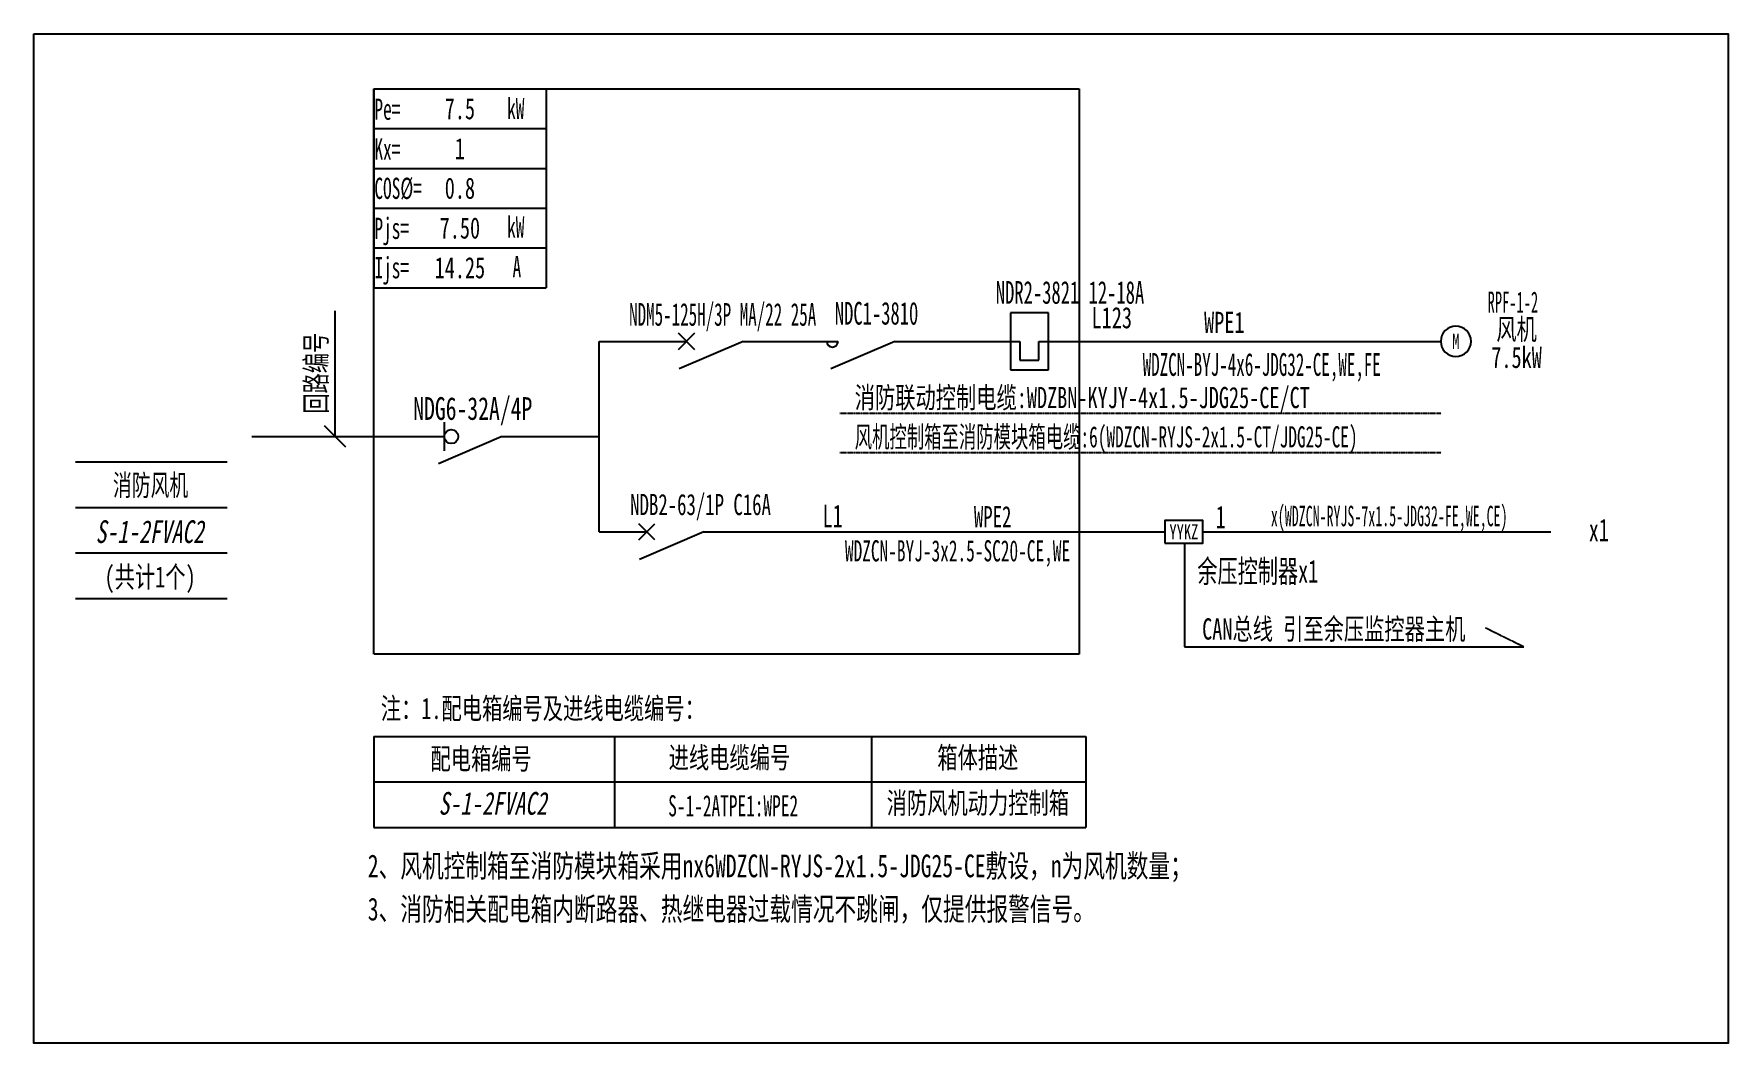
# Model space of a CAD drawing. Extents: x 409000 to 411450, y 311302 to 312760.
import ezdxf
from ezdxf.enums import TextEntityAlignment as Align

# ---------------------------------------------------------------- set-up
doc = ezdxf.new("R2010")
doc.units = 0
doc.header["$MEASUREMENT"] = 0
for name, pattern in [('DASH', [0.35, 0.25, -0.1]), ('DASHDOT', [1, 0.5, -0.25, 0, -0.25]), ('DASHED', [0.75, 0.5, -0.25])]:
    doc.linetypes.add(name, pattern=pattern)
for name, color, linetype in [('D_E_Eqpm(强电设备)', 100, 'Continuous'), ('D_E_Eqpm（强电设备）', 100, 'Continuous'), ('D_E_Text(强电文字)', 51, 'Continuous'), ('D_E_Text（强电文字）', 51, 'Continuous'), ('D_E_Wire(强电线缆)', 10, 'Continuous'), ('D_E_Wire（强电线缆）', 10, 'Continuous'), ('D_Em_Eqpm（消防设备）', 100, 'Continuous'), ('D_T_TableDim（表格尺寸）', 255, 'Continuous'), ('E_E_Text（强电文字）', 51, 'Continuous'), ('系统图', 220, 'Continuous')]:
    doc.layers.add(name, color=color, linetype=linetype)
doc.styles.add('$1$电气', font='', dxfattribs={"width": 0.7})
doc.styles.add('$1$电气箱', font='simhei.ttf', dxfattribs={"width": 0.8, "oblique": 10})
doc.styles.add('$3$电气', font='', dxfattribs={"width": 0.7})
doc.styles.add('电气', font='', dxfattribs={"width": 0.7})
doc.styles.add('电气箱', font='simhei.ttf', dxfattribs={"width": 0.8, "oblique": 10})
doc.styles.get('$1$电气').set_extended_font_data('SimSun')
doc.styles.get('$3$电气').set_extended_font_data('SimSun')
doc.styles.get('电气').set_extended_font_data('SimSun')

# ---------------------------------------------------------------- blocks, each defined once
blk = doc.blocks.new('A$C670F4C17')
at = {"layer": 'D_E_Wire（强电线缆）', "linetype": 'DASHDOT', "ltscale": 0.5}
blk.add_line((0, 0), (7936, 0), dxfattribs=at)
at = {"layer": 'D_E_Text（强电文字）', "style": '电气', "width": 0.7}
blk.add_text('消防联动控制电缆:WDZBN-KYJY-4x1.5-JDG25-CE/CT', height=280, dxfattribs=at).set_placement((198, 68))
blk = doc.blocks.new('A$C70CE04DF')
at = {"layer": 'D_E_Wire（强电线缆）', "linetype": 'DASHDOT', "ltscale": 0.5}
blk.add_line((0, 0), (7936, 0), dxfattribs=at)
at = {"layer": 'D_E_Text（强电文字）', "style": '电气', "width": 0.6}
blk.add_text('风机控制箱至消防模块箱电缆:6(WDZCN-RYJS-2x1.5-CT/JDG25-CE)', height=280, dxfattribs=at).set_placement((198, 68))
blk = doc.blocks.new('1')
at = {"layer": 'D_E_Eqpm(强电设备)'}
for p, q in [((-314387, 61832), (-314387, 61082)), ((-313887, 61832), (-314387, 61832)), ((-313887, 61082), (-313887, 61832)), ((-314262, 61457), (-314262, 61207)), ((-314012, 61207), (-314012, 61457)), ((-314387, 61082), (-313887, 61082)), ((-314262, 61207), (-314012, 61207))]:
    blk.add_line(p, q, dxfattribs=at)
blk = doc.blocks.new('电机')
at = {"layer": 'D_E_Eqpm（强电设备）'}
for start, end in [(90, 180), (180, 270), (0, 90), (270, 0)]:
    blk.add_arc((0, 0), 200, start, end, dxfattribs=at)
at = {"layer": 'D_E_Eqpm（强电设备）', "color": 51, "style": '电气', "width": 0.7}
blk.add_text('M', height=200, dxfattribs=at).set_placement((0, 0), align=Align.MIDDLE)

msp = doc.modelspace()

# ---------------------------------------------------------------- linework, layer by layer
at = {"linetype": 'DASHED'}
for p, q in [((409491.7, 312681, 0), (410511.3, 312681, 0)), ((409491.7, 311864, 0), (409491.7, 312681, 0)), ((410511.3, 312681, 0), (410511.3, 311864, 0)), ((410511.3, 311864, 0), (409491.7, 311864, 0))]:
    msp.add_line(p, q, dxfattribs=at)
at = {"layer": 'D_E_Eqpm(强电设备)', "color": 100}
for p, q in [((409932.2, 312304.4, 0), (409955.5, 312327.7, 0)), ((409955.5, 312304.4, 0), (409932.2, 312327.7, 0)), ((409955.5, 312327.7, 0), (409932.2, 312304.4, 0)), ((409932.2, 312327.7, 0), (409955.5, 312304.4, 0)), ((410026, 312316, 0), (409933.3, 312276.3, 0)), ((410245.1, 312316, 0), (410152.4, 312276.3, 0))]:
    msp.add_line(p, q, dxfattribs=at)
msp.add_arc((410154.7, 312316, 0), 8.22, 180, 0, dxfattribs=at)
at = {"layer": 'D_E_Eqpm（强电设备）'}
for p, q in [((409593.8, 312199.1, 0), (409593.8, 312157.5, 0)), ((409875, 312029, 0), (409898.2, 312052.2, 0)), ((409898.2, 312029, 0), (409875, 312052.2, 0)), ((409875, 312029, 0), (409898.2, 312052.2, 0)), ((409898.2, 312029, 0), (409875, 312052.2, 0)), ((409968.8, 312040.6, 0), (409876, 312000.8, 0)), ((409968.8, 312040.6, 0), (409876, 312000.8, 0))]:
    msp.add_line(p, q, dxfattribs=at)
at = {"layer": 'D_E_Eqpm（强电设备）', "color": 100}
msp.add_line((409585.3, 312139.5, 0), (409676, 312178.3, 0), dxfattribs=at)
at = {"layer": 'D_E_Eqpm（强电设备）'}
msp.add_circle((409603.9, 312178.3, 0), 10.1, dxfattribs=at)
at = {"layer": 'D_E_Text（强电文字）'}
for p, q in [((409491.7, 312681, 0), (409740.9, 312681, 0)), ((409491.7, 312681, 0), (409491.7, 312393.4, 0)), ((409740.9, 312681, 0), (409740.9, 312393.4, 0)), ((409491.7, 312623.5, 0), (409740.9, 312623.5, 0)), ((409491.7, 312566, 0), (409740.9, 312566, 0)), ((409491.7, 312508.5, 0), (409740.9, 312508.5, 0)), ((409491.7, 312451, 0), (409740.9, 312451, 0)), ((409491.7, 312393.4, 0), (409740.9, 312393.4, 0)), ((409436.1, 312178.3, 0), (409436.1, 312360.1, 0)), ((409451.5, 312162.8, 0), (409420.6, 312193.8, 0))]:
    msp.add_line(p, q, dxfattribs=at)
at = {"layer": 'D_E_Wire(强电线缆)', "color": 10}
for p, q in [((409817.7, 312316, 0), (409943.8, 312316, 0)), ((410026, 312316, 0), (410162.9, 312316, 0)), ((410245.1, 312316, 0), (410425.8, 312316, 0)), ((410453.2, 312316, 0), (411034.1, 312316, 0))]:
    msp.add_line(p, q, dxfattribs=at)
at = {"layer": 'D_E_Wire（强电线缆）'}
for p, q in [((409817.7, 312040.6, 0), (409817.7, 312316, 0)), ((409315.6, 312178.3, 0), (409593.8, 312178.3, 0)), ((409676, 312178.3, 0), (409817.5, 312178.3, 0)), ((409817.7, 312040.6, 0), (409886.6, 312040.6, 0)), ((409968.8, 312040.6, 0), (410635.3, 312040.6, 0)), ((410690.1, 312040.6, 0), (411193.4, 312040.6, 0))]:
    msp.add_line(p, q, dxfattribs=at)
at = {"layer": 'D_E_Wire（强电线缆）', "linetype": 'DASH'}
for p, q in [((410663.5, 312024.2, 0), (410663.5, 311874.3, 0)), ((411154, 311874.3, 0), (411098.9, 311901.5, 0)), ((410663.5, 311874.3, 0), (411154, 311874.3, 0))]:
    msp.add_line(p, q, dxfattribs=at)
at = {"layer": 'D_Em_Eqpm（消防设备）', "elevation": 0}
msp.add_lwpolyline([(410635.3, 312024.2), (410690.1, 312024.2), (410690.1, 312057), (410635.3, 312057)], close=True, dxfattribs=at)
at = {"layer": 'D_T_TableDim（表格尺寸）', "color": 255}
for p, q in [((409060.6, 312141.7, 0), (409279.7, 312141.7, 0)), ((409060.6, 312076, 0), (409279.7, 312076, 0)), ((409060.6, 312010.3, 0), (409279.7, 312010.3, 0)), ((409060.6, 312010.3, 0), (409279.7, 312010.3, 0)), ((409060.6, 312010.3, 0), (409279.7, 312010.3, 0)), ((409060.6, 312010.3, 0), (409279.7, 312010.3, 0)), ((409060.6, 312010.3, 0), (409279.7, 312010.3, 0)), ((409060.6, 311944.5, 0), (409279.7, 311944.5, 0))]:
    msp.add_line(p, q, dxfattribs=at)
at = {"layer": 'D_T_TableDim（表格尺寸）', "ltscale": 3.5}
for p, q in [((409491.7, 311744.8, 0), (410521.2, 311744.8, 0)), ((409491.7, 311744.8, 0), (409491.7, 311613.3, 0)), ((409839.8, 311744.8, 0), (409839.8, 311613.3, 0)), ((410211.5, 311744.8, 0), (410211.5, 311613.3, 0)), ((410521.2, 311744.8, 0), (410521.2, 311613.3, 0)), ((409491.7, 311679.1, 0), (410521.2, 311679.1, 0)), ((409491.7, 311679.1, 0), (410521.2, 311679.1, 0)), ((409839.8, 311679.1, 0), (409839.8, 311613.3, 0)), ((410211.5, 311679.1, 0), (410211.5, 311613.3, 0)), ((409491.7, 311613.3, 0), (410521.2, 311613.3, 0))]:
    msp.add_line(p, q, dxfattribs=at)
at = {"layer": '系统图', "ltscale": 9973.992009}
msp.add_lwpolyline([(409000.5, 312760.5), (411449.5, 312760.5), (411449.5, 311301.5), (409000.5, 311301.5)], close=True, dxfattribs=at)

# ---------------------------------------------------------------- block references
at = {"layer": 'D_E_Eqpm(强电设备)', "color": 100, "xscale": 0.1095436459353946, "yscale": 0.1095436459353946, "zscale": 0.1095436459353946}
msp.add_blockref('1', (444851.3, 305583.8, 0), dxfattribs=at)
at = {"layer": 'D_E_Eqpm（强电设备）', "xscale": 0.1095436459353946, "yscale": 0.1095436459353946, "zscale": 0.1095436459353946}
msp.add_blockref('电机', (411056, 312316, 0), dxfattribs=at)
at = {"layer": 'D_E_Wire（强电线缆）', "xscale": 0.1095436459353946, "yscale": 0.1095436459353946, "zscale": 0.1095436459353946}
for name, p in [('A$C670F4C17', (410165.3, 312212, 0)), ('A$C70CE04DF', (410165.3, 312155.2, 0))]:
    msp.add_blockref(name, p, dxfattribs=at)

# ---------------------------------------------------------------- texts
at = {"layer": 'D_E_Text(强电文字)', "color": 51, "style": '电气', "width": 0.6}
for s, height, p in [('NDR2-3821 12-18A', 32.863, (410390.9, 312370.3, 0)), ('NDC1-3810', 32.86, (410158.2, 312340.2, 0))]:
    msp.add_text(s, height=height, dxfattribs=at).set_placement(p)
at = {"layer": 'D_E_Text(强电文字)', "color": 51, "true_color": 0xffff7f, "style": '电气', "width": 0.55}
msp.add_text('NDM5-125H/3P MA/22 25A', height=32.863, dxfattribs=at).set_placement((409860.9, 312338.5, 0))
at = {"layer": 'D_E_Text(强电文字)', "color": 51, "style": '电气', "width": 0.55}
msp.add_text('WDZCN-BYJ-4x6-JDG32-CE,WE,FE', height=32.863, dxfattribs=at).set_placement((410775.4, 312278.6, 0), align=Align.MIDDLE)
at = {"layer": 'D_E_Text(强电文字)', "color": 51, "style": '$3$电气', "width": 0.7}
msp.add_text('NDG6-32A/4P', height=32.863, dxfattribs=at).set_placement((409634.9, 312202.5, 0), align=Align.CENTER)
at = {"layer": 'D_E_Text（强电文字）', "linetype": 'Continuous', "style": '电气', "width": 0.6}
for s, height, p in [('Pe=', 30.67, (409492.7, 312636.3, 0)), ('kW', 30.67, (409684.5, 312637.3, 0)), ('Kx=', 30.67, (409492.7, 312578.6, 0)), ('COS%%C=', 30.67, (409492.7, 312521.9, 0)), ('Pjs=', 30.67, (409492.7, 312464.1, 0)), ('kW', 30.67, (409684.5, 312466, 0)), ('Ijs=', 30.67, (409492.7, 312407.2, 0)), ('A', 30.7, (409692.4, 312408.5, 0))]:
    msp.add_text(s, height=height, dxfattribs=at).set_placement(p)
at = {"layer": 'D_E_Text（强电文字）', "color": 51, "style": '电气', "width": 0.5}
for s, height, p in [('RPF-1-2', 30.67, (411138.4, 312357.4, 0)), ('x(WDZCN-RYJS-7x1.5-JDG32-FE,WE,CE)', 29.577, (410959.6, 312048.7, 0))]:
    msp.add_text(s, height=height, dxfattribs=at).set_placement(p, align=Align.CENTER)
at = {"layer": 'D_E_Text（强电文字）', "style": '电气', "width": 0.7}
for s, height, p in [('L123', 30.67, (410529.4, 312334.9, 0)), ('注：1.配电箱编号及进线电缆编号：', 30.672, (409501.9, 311770, 0)), (' 2、风机控制箱至消防模块箱采用nx6WDZCN-RYJS-2x1.5-JDG25-CE敷设，n为风机数量；', 32.863, (409467.5, 311541.3, 0)), (' 3、消防相关配电箱内断路器、热继电器过载情况不跳闸，仅提供报警信号。', 32.863, (409467.5, 311478.9, 0))]:
    msp.add_text(s, height=height, dxfattribs=at).set_placement(p)
at = {"layer": 'D_E_Text（强电文字）', "color": 51, "style": '电气', "width": 0.7}
msp.add_text('WPE1', height=30.67, dxfattribs=at).set_placement((410692, 312328.1, 0))
at = {"layer": 'D_E_Text（强电文字）'}
for s, height, style, width, p in [('风机', 30.67, '电气', 0.7, (411143.7, 312334.1, 0)), ('7.5kW', 30.67, '电气', 0.7, (411143.7, 312293.3, 0)), ('消防风机', 30.67, '$1$电气', 0.65, (409169.2, 312108.7, 0)), ('NDB2-63/1P C16A', 30.672, '电气', 0.65, (409964.2, 312077.6, 0)), ('WDZCN-BYJ-3x2.5-SC20-CE,WE', 30.672, '电气', 0.6, (410335.6, 312009.5, 0)), ('CAN总线 引至余压监控器主机', 30.672, '电气', 0.7, (410879.5, 311901, 0)), ('进线电缆编号', 30.67, '电气', 0.7, (410005.9, 311714.9, 0)), ('箱体描述', 30.67, '电气', 0.7, (410365, 311714.9, 0)), ('配电箱编号', 30.67, '电气', 0.7, (409647, 311713.3, 0)), ('S-1-2ATPE1:WPE2', 30.672, '电气', 0.6, (410011.3, 311644.6, 0)), ('消防风机动力控制箱', 30.67, '电气', 0.7, (410365, 311649.2, 0))]:
    msp.add_text(s, height=height, dxfattribs=dict(at, style=style, width=width)).set_placement(p, align=Align.MIDDLE)
at = {"layer": 'D_E_Text（强电文字）', "style": '$3$电气', "width": 0.7}
msp.add_text('回路编号', height=30.67, rotation=90, dxfattribs=at).set_placement((409423.6, 312211.4, 0))
at = {"layer": 'D_E_Text（强电文字）', "oblique": 10, "width": 0.7}
for style, p in [('$1$电气箱', (409168, 312040.9, 0)), ('电气箱', (409663.8, 311648.1, 0))]:
    msp.add_text('S-1-2FVAC2', height=32.86, dxfattribs=dict(at, style=style)).set_placement(p, align=Align.MIDDLE)
at = {"layer": 'D_E_Text（强电文字）', "style": '$1$电气', "width": 0.7}
msp.add_text('(共计1个)', height=30.67, dxfattribs=at).set_placement((409168.5, 311960.2, 0), align=Align.CENTER)
at = {"layer": 'D_E_Text（强电文字）', "width": 249.189, "attachment_point": 5, "style": '电气'}
for s, insert, char_height in [('7.5', (409616.3, 312652.2, 0), 30.67), ('1', (409616.3, 312594.7, 0), 30.7), ('0.8', (409616.3, 312537.2, 0), 30.67), ('{\\C200;7.50}', (409616.3, 312479.7, 0), 30.672), ('{\\C200;14.25}', (409616.3, 312422.2, 0), 30.672)]:
    msp.add_mtext(s, dxfattribs=dict(at, insert=insert, char_height=char_height))
at = {"layer": 'D_Em_Eqpm（消防设备）', "color": 51, "style": '电气', "width": 0.7}
msp.add_text('YYKZ', height=21.91, dxfattribs=at).set_placement((410662.8, 312029.8, 0), align=Align.CENTER)
at = {"layer": 'E_E_Text（强电文字）', "linetype": 'Continuous', "style": '电气', "width": 0.65}
for s, height, p in [('L1', 32.86, (410140.5, 312047.2, 0)), ('1', 32.9, (410708.8, 312045.5, 0)), ('x1', 32.86, (411248.1, 312026.9, 0)), ('余压控制器x1', 32.86, (410682.3, 311967.3, 0))]:
    msp.add_text(s, height=height, dxfattribs=at).set_placement(p)
msp.add_text('WPE2', height=30.67, dxfattribs=at).set_placement((410386.4, 312047.2, 0), align=Align.CENTER)

doc.saveas('drawing.dxf')
